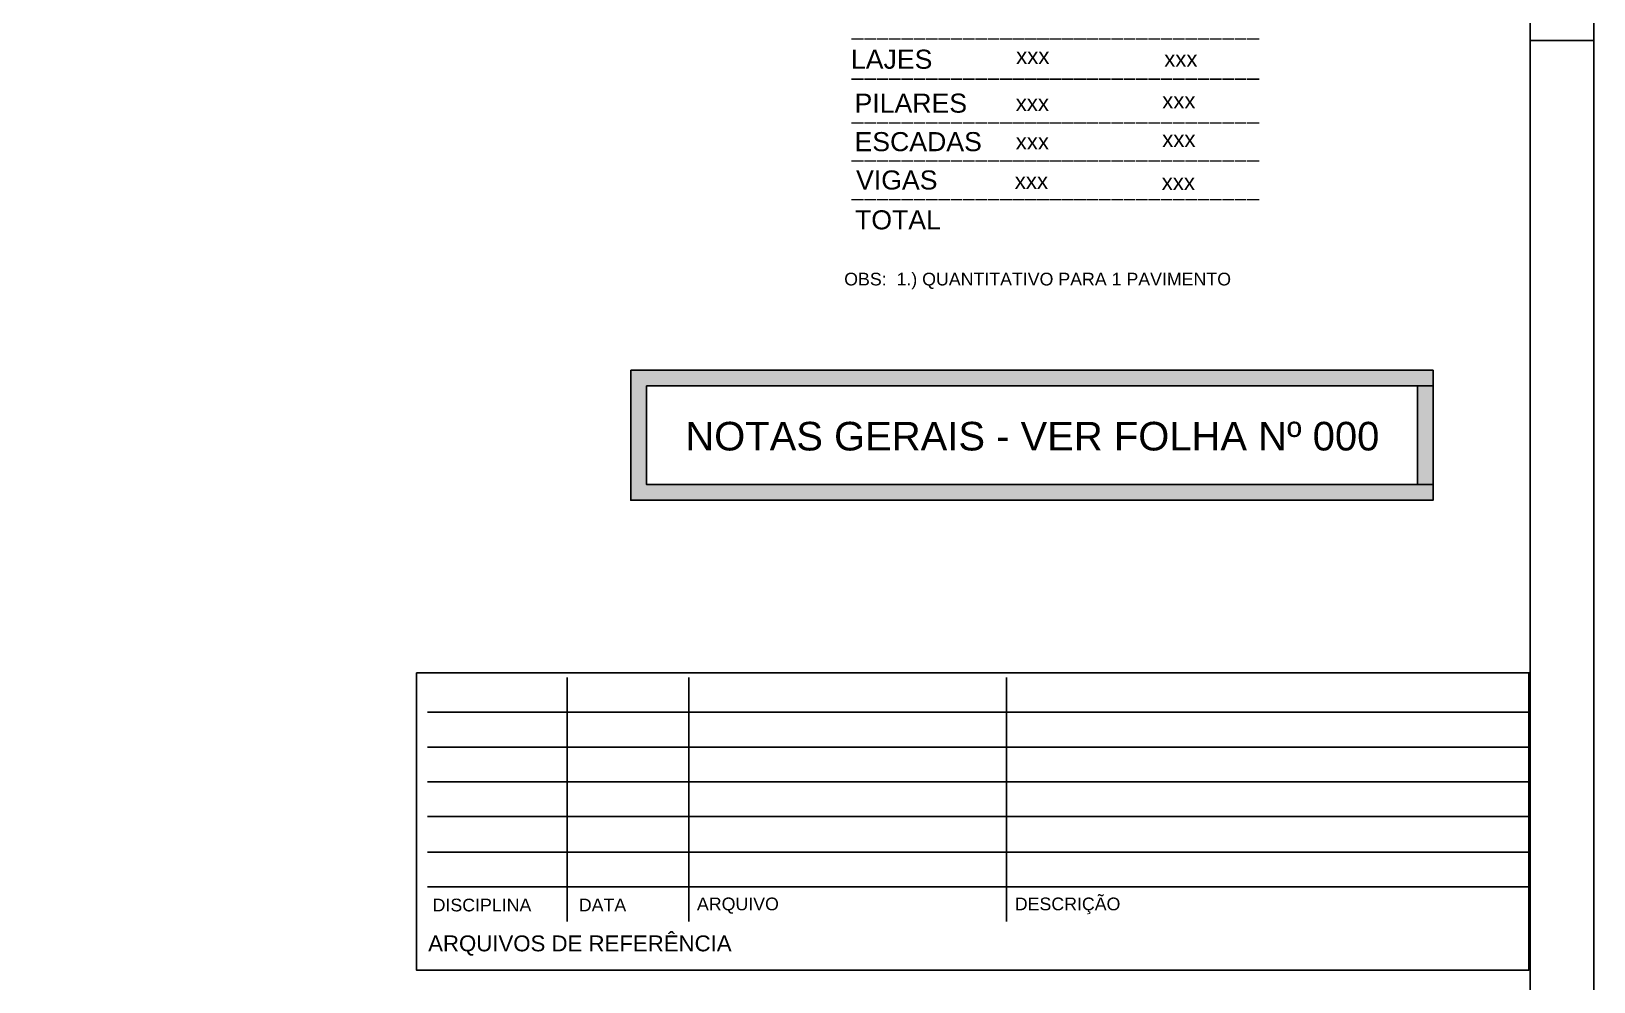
# Model space of a CAD drawing. Extents: x 0 to 95, y 0 to 59.4.
# Drawn here: x 70.42 to 95, y 14.89 to 29.84 of the extents above; entities that cross this region are included whole.
import ezdxf

# ---------------------------------------------------------------- set-up
doc = ezdxf.new("R2010")
doc.units = 0
doc.header["$MEASUREMENT"] = 0
for name, color, linetype in [('1', 1, 'CONTINUOUS'), ('2', 2, 'CONTINUOUS'), ('4', 4, 'CONTINUOUS'), ('5', 5, 'CONTINUOUS'), ('7', 7, 'CONTINUOUS')]:
    doc.layers.add(name, color=color, linetype=linetype)
doc.styles.add('TQS_ARIAL', font='arial.ttf')

msp = doc.modelspace()

# ---------------------------------------------------------------- linework, layer by layer
at = {"layer": '1', "linetype": 'Continuous'}
for p, q in [((78.851957, 15.836277), (78.851957, 19.677269)), ((80.764521, 15.836277), (80.764521, 19.677269)), ((85.764521, 15.836277), (85.764521, 19.677269)), ((93.979955, 19.130038), (76.651957, 19.130038)), ((76.651957, 18.582806), (93.979955, 18.582806)), ((93.979955, 18.035574), (76.651957, 18.035574)), ((76.651957, 17.488342), (93.979955, 17.488342)), ((93.979955, 16.930741), (76.651957, 16.930741)), ((76.651957, 16.383509), (93.979955, 16.383509)), ((76.651957, 15.073348), (93.979955, 15.073348))]:
    msp.add_line(p, q, dxfattribs=at)
for points in [[(39.500016, 59.400071), (58.000016, 59.400071), (58.000016, 58.400071), (58.000016, 59.400071), (76.500016, 59.400071), (76.500016, 58.400071), (76.500016, 59.400071), (95.000016, 59.400071), (94.000016, 59.400071), (95.000016, 59.400071), (95.000016, 29.700071), (94.000016, 29.700071), (95.000016, 29.700071), (95.000016, 0.000071), (76.500016, 0.000071), (76.500016, 1.000071), (76.500016, 0.000071), (58.000016, 0.000071), (58.000016, 1.000071), (58.000016, 0.000071), (39.500016, 0.000071)], [(79.852725, 24.512026), (79.852725, 22.464501), (92.473706, 22.464501), (92.473706, 22.71264), (80.100807, 22.71264), (80.100807, 24.263945), (92.473706, 24.263945), (92.473706, 24.512026), (79.852725, 24.512026)], [(92.225625, 24.263945), (92.473706, 24.263945), (92.473706, 22.71264), (92.225625, 22.71264), (92.225625, 24.263945)], [(76.479955, 19.750565), (93.979955, 19.750565), (93.979955, 15.073348), (76.479955, 15.073348), (76.479955, 19.750565)]]:
    msp.add_lwpolyline(points, dxfattribs=at)
for points in [[(92.473706, 24.512026), (79.852725, 24.512026), (80.100807, 24.263945)], [(80.100807, 24.263945), (79.852725, 24.512026), (80.100807, 22.71264)], [(79.852725, 24.512026), (79.852725, 22.464501), (80.100807, 22.71264)], [(92.473706, 24.263945), (92.473706, 24.512026), (80.100807, 24.263945)], [(92.225625, 24.263945), (92.473706, 24.263945), (92.473706, 22.71264)], [(92.225625, 24.263945), (92.473706, 22.71264), (92.225625, 22.71264)], [(92.225625, 24.263945), (92.225625, 22.71264), (92.225625, 24.263945)], [(80.100807, 22.71264), (79.852725, 22.464501), (92.473706, 22.464501)], [(92.473706, 22.464501), (92.473706, 22.71264), (80.100807, 22.71264)]]:
    msp.add_solid(points, dxfattribs=at)
at = {"layer": '2', "linetype": 'Continuous'}
for points in [[(79.852725, 24.512026), (92.473706, 24.512026), (92.473706, 22.464501), (79.852725, 22.464501), (79.852725, 24.512026)], [(79.852725, 24.512026), (92.473706, 24.512026), (92.473706, 22.464501), (79.852725, 22.464501), (79.852725, 24.512026)], [(80.100807, 24.263945), (92.225625, 24.263945), (92.225625, 22.712583), (80.100807, 22.712583), (80.100807, 24.263945)]]:
    msp.add_lwpolyline(points, dxfattribs=at)
at = {"layer": '7', "linetype": 'Continuous'}
msp.add_lwpolyline([(2.500016, 58.400071), (94.000016, 58.400071), (94.000016, 1.000071), (2.500016, 1.000071), (2.500016, 58.400071)], dxfattribs=at)

# ---------------------------------------------------------------- texts
at = {"layer": '1', "linetype": 'Continuous', "style": 'TQS_ARIAL'}
for p in [(83.326721, 29.783575), (83.326721, 29.152086), (83.326721, 28.461438), (83.326721, 27.863513), (83.326721, 27.256169)]:
    msp.add_text('_________________________________', height=0.25, dxfattribs=at).set_placement(p)
at = {"layer": '2', "linetype": 'Continuous', "style": 'TQS_ARIAL'}
for s, height, p in [('LAJES', 0.3, (83.315481, 29.254396)), ('xxx', 0.25, (85.913872, 29.330636)), ('xxx', 0.25, (88.243047, 29.285597)), ('PILARES', 0.3, (83.371774, 28.56331)), ('xxx', 0.25, (85.907438, 28.590451)), ('xxx', 0.25, (88.211591, 28.629771)), ('ESCADAS', 0.3, (83.371774, 27.957782)), ('xxx', 0.25, (85.907438, 27.984922)), ('xxx', 0.25, (88.211591, 28.024242)), ('VIGAS', 0.3, (83.3959, 27.354636)), ('xxx', 0.25, (85.892424, 27.365096)), ('xxx', 0.25, (88.203727, 27.347938)), ('TOTAL', 0.3, (83.379816, 26.727364)), ('OBS:  1.) QUANTITATIVO PARA 1 PAVIMENTO', 0.2, (83.209369, 25.845165)), ('NOTAS GERAIS - VER FOLHA Nº 000', 0.45, (80.709761, 23.248982))]:
    msp.add_text(s, height=height, dxfattribs=at).set_placement(p)
at = {"layer": '4', "linetype": 'Continuous', "style": 'TQS_ARIAL'}
for s, p in [('DESCRIÇÃO', (85.892934, 16.014563)), ('DISCIPLINA', (76.735243, 15.997102)), ('DATA', (79.03507, 15.997834)), ('ARQUIVO', (80.892934, 16.014563))]:
    msp.add_text(s, height=0.2, dxfattribs=at).set_placement(p)
at = {"layer": '5', "linetype": 'Continuous', "style": 'TQS_ARIAL'}
msp.add_text('ARQUIVOS DE REFERÊNCIA', height=0.25, dxfattribs=at).set_placement((76.664796, 15.368717))

doc.saveas('drawing.dxf')
